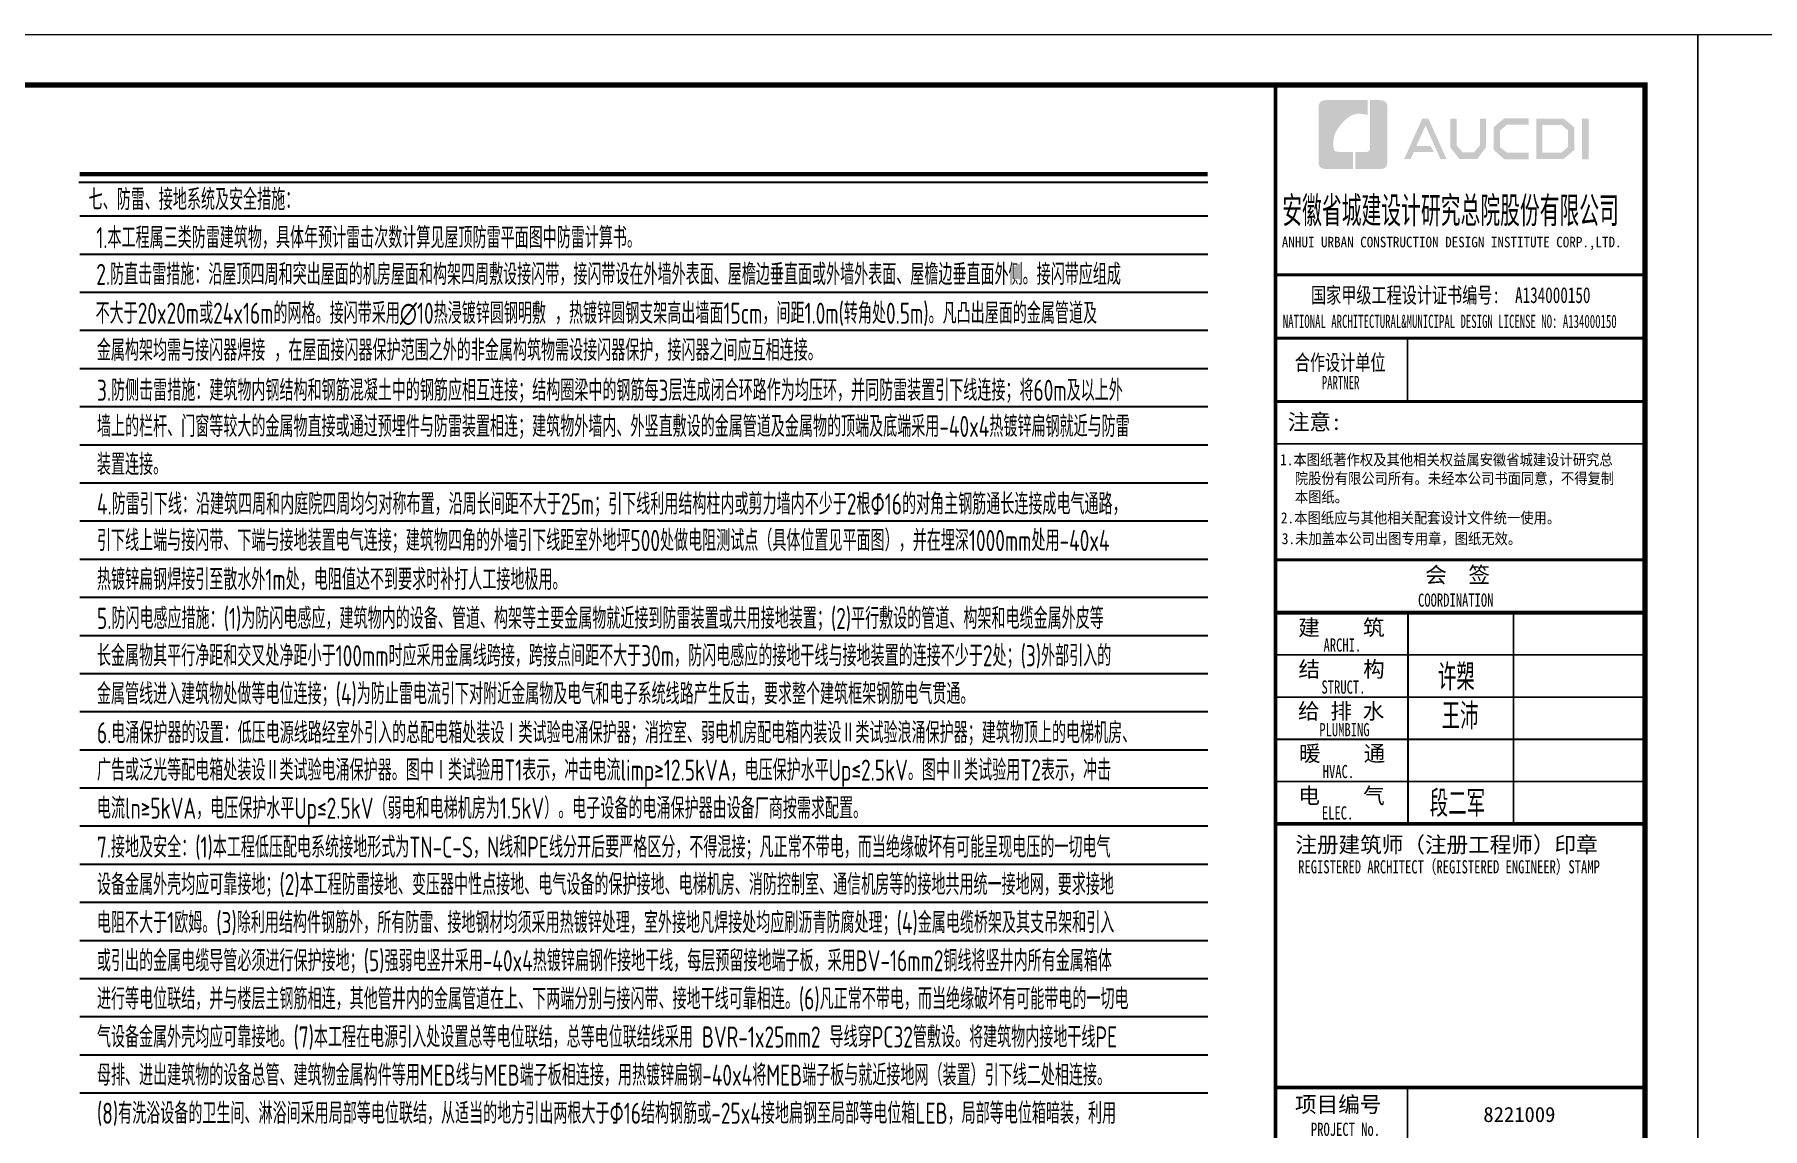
# Model space of a CAD drawing. Extents: x 3774419 to 4775970, y -926964 to 2266.
# Drawn here: x 4467457 to 4500194, y -608627 to -587899 of the extents above; entities that cross this region are included whole.
import ezdxf

# ---------------------------------------------------------------- set-up
doc = ezdxf.new("R2010")
doc.units = 0
doc.header["$LTSCALE"] = 1000
doc.header["$MEASUREMENT"] = 0
doc.layers.get('0').update_dxf_attribs({"linetype": 'CONTINUOUS'})
for name, color, linetype in [('!!电气', 1, 'CONTINUOUS'), ('PUB_TITLE', 4, 'CONTINUOUS'), ('TEL_TEXT', 7, 'CONTINUOUS'), ('图签文字', 4, 'CONTINUOUS')]:
    doc.layers.add(name, color=color, linetype=linetype)
doc.layers.add('图框', color=147, linetype='CONTINUOUS', lineweight=20)
doc.layers.add('图签', color=147, linetype='CONTINUOUS', lineweight=18)
doc.styles.add('HT', font='simhei.ttf')
doc.styles.add('TSSD_Dimension', font='Tssdeng.shx', dxfattribs={"width": 0.7, "bigfont": 'tssdchn.shx'})
doc.styles.add('宋体', font='', dxfattribs={"height": 4})
doc.styles.add('建筑图签-1', font='simhei.ttf', dxfattribs={"width": 0.7})
doc.styles.add('建筑图签-2', font='TXT.shx', dxfattribs={"width": 0.5, "bigfont": 'HZTXT.shx'})
doc.styles.get('宋体').set_extended_font_data('SimSun')

# ---------------------------------------------------------------- blocks, each defined once
blk = doc.blocks.new('院标1')
h = blk.add_hatch(color=150)
h.dxf.hatch_style = 1
h.set_gradient(color1=(33, 113, 253), color2=(33, 113, 253), tint=1, name='INVCURVED')
edge = h.paths.add_edge_path()
edge.add_spline(control_points=[(116373, 648379), (116379, 648379), (116382, 648379), (116391, 648379), (116391, 648379), (116391, 648379), (116616, 648379), (116616, 648379), (116616, 648379), (116616, 648379), (116616, 648054), (116616, 648054), (116616, 648054), (116616, 648054), (116108, 648054), (116108, 648054), (116108, 648054), (116028, 648054), (115963, 648111), (115963, 648199), (115963, 648199), (115963, 648199), (115963, 649215), (115963, 649215), (115963, 649215), (115963, 649295), (116018, 649360), (116108, 649360), (116108, 649360), (116108, 649360), (116897, 649360), (116897, 649360), (116897, 649360), (116897, 649360), (116897, 649080), (116897, 649080), (116897, 649080), (116897, 649080), (116566, 649140), (116356, 648859), (116356, 648859), (116245, 648719), (116240, 648545), (116247, 648466), (116247, 648466), (116254, 648386), (116247, 648466), (116247, 648466), (116247, 648466), (116247, 648466), (116258, 648374), (116373, 648379)], knot_values=[0, 0, 0, 0, 0.071429, 0.071429, 0.071429, 0.107143, 0.142857, 0.142857, 0.142857, 0.178571, 0.214286, 0.214286, 0.214286, 0.25, 0.285714, 0.285714, 0.285714, 0.321429, 0.357143, 0.357143, 0.357143, 0.392857, 0.428571, 0.428571, 0.428571, 0.464286, 0.5, 0.5, 0.5, 0.535714, 0.571429, 0.571429, 0.571429, 0.607143, 0.642857, 0.642857, 0.642857, 0.678571, 0.714286, 0.714286, 0.714286, 0.75, 0.785714, 0.785714, 0.785714, 0.821429, 0.857143, 0.857143, 0.857143, 0.928571, 1, 1, 1, 1], degree=3, periodic=0)
h = blk.add_hatch(color=150)
h.dxf.hatch_style = 1
h.set_gradient(color1=(33, 113, 253), color2=(33, 113, 253), tint=1, name='INVCURVED')
edge = h.paths.add_edge_path()
edge.add_spline(control_points=[(117268, 649215), (117268, 649215), (117268, 648199), (117268, 648199), (117268, 648199), (117268, 648114), (117212, 648054), (117123, 648054), (117123, 648054), (117123, 648054), (116663, 648054), (116663, 648054), (116663, 648054), (116663, 648054), (116663, 648379), (116663, 648379), (116663, 648379), (116663, 648379), (116865, 648379), (116865, 648379), (116865, 648379), (116907, 648379), (116941, 648413), (116941, 648455), (116941, 648455), (116941, 648455), (116941, 649360), (116941, 649360), (116941, 649360), (116941, 649360), (117123, 649360), (117123, 649360), (117123, 649360), (117204, 649360), (117268, 649306), (117268, 649215)], knot_values=[0, 0, 0, 0, 0.1, 0.1, 0.1, 0.15, 0.2, 0.2, 0.2, 0.25, 0.3, 0.3, 0.3, 0.35, 0.4, 0.4, 0.4, 0.45, 0.5, 0.5, 0.5, 0.55, 0.6, 0.6, 0.6, 0.65, 0.7, 0.7, 0.7, 0.75, 0.8, 0.8, 0.8, 0.9, 1, 1, 1, 1], degree=3, periodic=0)
blk = doc.blocks.new('A$C4EE2349B')
at = {"layer": 'PUB_TITLE'}
h = blk.add_hatch(color=147, dxfattribs=at)
h.paths.add_polyline_path([(-1192, -642), (-1066, -642), (-1066, -1412), (-1192, -1412)])
h.paths.add_polyline_path([(-1944, -758), (-1944, -1284), (-1584, -1284), (-1460, -1177), (-1460, -859), (-1580, -758)], flags=16)
h.paths.add_polyline_path([(-2062, -640), (-2062, -1402), (-1540, -1402), (-1341, -1232), (-1341, -804), (-1537, -640)])
h.paths.add_polyline_path([(-2205, -636), (-2205, -752), (-2612, -752), (-2745, -863), (-2745, -1182), (-2612, -1285), (-2203, -1285), (-2203, -1407), (-2667, -1407), (-2869, -1232), (-2869, -804), (-2671, -636)])
h.paths.add_polyline_path([(-3688, -638), (-3568, -638), (-3568, -1149), (-3454, -1280), (-3243, -1280), (-3129, -1149), (-3129, -638), (-3015, -638), (-3015, -1186), (-3179, -1403), (-3517, -1403), (-3688, -1184)])
h.paths.add_polyline_path([(-4220, -640), (-4103, -640), (-3761, -1404), (-3877, -1404), (-4158, -770), (-4333, -1158), (-4062, -1158), (-4001, -1273), (-4382, -1273), (-4441, -1406), (-4564, -1406)])
at = {"layer": '图框'}
for p, q in [((-7000, -3600), (0, -3600)), ((-7000, -3600), (0, -3600)), ((-7000, -4800), (0, -4800))]:
    blk.add_line(p, q, dxfattribs=at)
for points, const_width in [([(-7000, -40000), (-7000, 0)], 70), ([(-7000, -3600), (0, -3600)], 60), ([(-7000, -4800), (0, -4800)], 60), ([(-7000, -4800), (0, -4800)], 60), ([(-4500, -4800), (-4500, -6000)], 35), ([(-7000, -6000), (0, -6000)], 60), ([(-7000, -6000), (0, -6000)], 60), ([(-7000, -6801), (0, -6801)], 35), ([(-6992, -9000), (8, -9000)], 60), ([(-6992, -10000), (8, -10000)], 70), ([(-6992, -10000), (8, -10000)], 70), ([(-4492, -10000), (-4492, -14000)], 35), ([(-2492, -10000), (-2492, -14000)], 35), ([(-6992, -10800), (8, -10800)], 35), ([(-6992, -11600), (8, -11600)], 35), ([(-6992, -12400), (8, -12400)], 35), ([(-6992, -13200), (8, -13200)], 35), ([(-6992, -14000), (8, -14000)], 70), ([(-7000, -19000), (0, -19000)], 70), ([(-7000, -19000), (0, -19000)], 70), ([(-4500, -23000), (-4500, -19000)], 35)]:
    blk.add_lwpolyline(points, dxfattribs=dict(at, const_width=const_width))
blk.add_blockref('院标1', (-122149, -649649))
at = {"layer": 'PUB_TITLE', "style": 'HT', "width": 0.88}
for s, p in [('1.本图纸著作权及其他相关权益属安徽省城建设计研究总', (-6914, -7207)), ('院股份有限公司所有。未经本公司书面同意，不得复制', (-6635, -7561)), ('本图纸。', (-6635, -7911)), (' 2.本图纸应与其他相关配套设计文件统一使用。 ', (-7025, -8308)), ('3.未加盖本公司出图专用章，图纸无效。', (-6882, -8702))]:
    blk.add_text(s, height=210, dxfattribs=at).set_placement(p)
at = {"layer": '图签', "color": 154, "style": '宋体'}
blk.add_text('8221009', height=286.7, dxfattribs=at).set_placement((-3063, -19652))
at = {"layer": '图签文字', "color": 7, "style": '建筑图签-1'}
for s, height, width, p in [('安徽省城建设计研究总院股份有限公司', 500, 0.55, (-6872, -2623)), ('国家甲级工程设计证书编号:  A134000150', 300, 0.7, (-6328, -4133)), ('合作设计单位', 300, 0.7, (-6635, -5410))]:
    blk.add_text(s, height=height, dxfattribs=dict(at, width=width)).set_placement(p)
at = {"layer": '图签文字', "linetype": 'Continuous', "style": '建筑图签-1', "width": 0.91}
blk.add_text('ANHUI URBAN CONSTRUCTION DESIGN INSTITUTE CORP.,LTD.', height=200, dxfattribs=at).set_placement((-6882, -3078))
at = {"layer": '图签文字', "style": '建筑图签-1'}
for s, width, p in [('NATIONAL ARCHITECTURAL&MUNICIPAL DESIGN LICENSE NO: A134000150', 0.6, (-6863, -4605)), ('PARTNER', 0.6, (-6125, -5766)), ('COORDINATION', 0.7, (-4300, -9887)), ('ARCHI.', 0.7, (-6091, -10738)), ('STRUCT.', 0.7, (-6130, -11535)), ('PLUMBING', 0.7, (-6171, -12342)), ('HVAC.', 0.7, (-6106, -13135)), ('ELEC.', 0.7, (-6122, -13920)), ('REGISTERED ARCHITECT（REGISTERED ENGINEER）STAMP', 0.7, (-6571, -14941)), ('PROJECT No.', 0.7, (-6330, -19915, -1799))]:
    blk.add_text(s, height=250, dxfattribs=dict(at, width=width)).set_placement(p)
at = {"layer": '图签文字', "color": 7, "style": '建筑图签-1'}
for s, p in [('注意:', (-6769, -6537)), ('会  签', (-4165, -9432)), ('建    筑', (-6570, -10433)), ('结    构', (-6566, -11221)), ('给 排 水', (-6575, -12015)), ('暖    通', (-6557, -12818)), ('电    气', (-6567, -13618)), ('注册建筑师（注册工程师）印章', (-6625, -14546)), ('项目编号', (-6632, -19468))]:
    blk.add_text(s, height=300, dxfattribs=at).set_placement(p)
at = {"layer": '图签文字', "color": 1, "style": '建筑图签-2', "width": 0.7}
for s, p in [('许槊', (-3925, -11472)), ('王沛', (-3854, -12213)), ('段二军', (-4079, -13868))]:
    blk.add_text(s, height=500, dxfattribs=at).set_placement(p)

msp = doc.modelspace()

# ---------------------------------------------------------------- linework, layer by layer
at = {"layer": 'TEL_TEXT', "color": 0}
for p, q in [((4468296.1, -590698.2), (4489684.5, -590698.2)), ((4468314.4, -594226.4), (4489684.5, -594226.4)), ((4468314.4, -594948.9), (4489684.5, -594948.9)), ((4468314.4, -595671.3), (4489684.5, -595671.3)), ((4468314.4, -596393.8), (4489684.5, -596393.8)), ((4468314.4, -597116.2), (4489684.5, -597116.2)), ((4468314.4, -597838.7), (4489684.5, -597838.7)), ((4468314.4, -598561.1), (4489684.5, -598561.1)), ((4468314.4, -599283.6), (4489684.5, -599283.6)), ((4468314.4, -600006), (4489684.5, -600006)), ((4468314.4, -600728.5), (4489684.5, -600728.5)), ((4468314.4, -601450.9), (4489684.5, -601450.9)), ((4468314.4, -602173.4), (4489684.5, -602173.4)), ((4468314.4, -602895.9), (4489684.5, -602895.9)), ((4468314.4, -603618.3), (4489684.5, -603618.3)), ((4468314.4, -604340.8), (4489684.5, -604340.8)), ((4468314.4, -605063.2), (4489684.5, -605063.2)), ((4468314.4, -605785.7), (4489684.5, -605785.7)), ((4468314.4, -606508.1), (4489684.5, -606508.1)), ((4468314.4, -607230.6), (4489684.5, -607230.6)), ((4468314.4, -607953), (4489684.5, -607953))]:
    msp.add_line(p, q, dxfattribs=at)
at = {"layer": 'TEL_TEXT'}
for p, q in [((4468314.4, -591336.6), (4489684.5, -591336.6)), ((4468314.4, -592059), (4489684.5, -592059)), ((4468314.4, -592781.5), (4489684.5, -592781.5)), ((4468314.4, -593503.9), (4489684.5, -593503.9))]:
    msp.add_line(p, q, dxfattribs=at)
at = {"layer": 'TEL_TEXT', "color": 0, "const_width": 85}
msp.add_lwpolyline([(4489684.5, -590545), (4468310.1, -590545)], dxfattribs=at)
at = {"layer": '图框'}
for points in [[(4439569.6, -587899.4), (4498969.4, -587899.4), (4498969.4, -629853.6), (4439569.6, -629853.6)], [(4498969.4, -587899.4), (4558369.2, -587899.4), (4558369.2, -629853.6), (4498969.4, -629853.6)]]:
    msp.add_lwpolyline(points, close=True, dxfattribs=at)
at = {"layer": '图框', "const_width": 100}
msp.add_lwpolyline([(4442069.6, -628853.6), (4497969.6, -628853.6), (4497969.6, -588853.6), (4442069.6, -588853.6)], close=True, dxfattribs=at)

# ---------------------------------------------------------------- block references
at = {"layer": '!!电气', "color": 2}
msp.add_blockref('A$C4EE2349B', (4497969.6, -588853.6), dxfattribs=at)

# ---------------------------------------------------------------- texts
at = {"layer": 'TEL_TEXT', "style": 'TSSD_Dimension', "width": 0.7}
for s, p in [('七、防雷、接地系统及安全措施：', (4468481.6, -591225.5)), ('1.本工程属三类防雷建筑物，具体年预计雷击次数计算见屋顶防雷平面图中防雷计算书。', (4468626.3, -591948)), ('2.防直击雷措施：沿屋顶四周和突出屋面的机房屋面和构架四周敷设接闪带，接闪带设在外墙外表面、屋檐边垂直面或外墙外表面、屋檐边垂直面外侧。接闪带应组成', (4468626.3, -592643.6)), ('不大于20x20m或24x16m的网格。接闪带采用∅10热浸镀锌圆钢明敷 ，热镀锌圆钢支架高出墙面15cm，间距1.0m(转角处0.5m)。凡凸出屋面的金属管道及', (4468612.6, -593380.3)), ('金属构架均需与接闪器焊接 ，在屋面接闪器保护范围之外的非金属构筑物需设接闪器保护，接闪器之间应互相连接。', (4468636.8, -594082.1)), ('3.防侧击雷措施：建筑物内钢结构和钢筋混凝土中的钢筋应相互连接；结构圈梁中的钢筋每3层连成闭合环路作为均压环，并同防雷装置引下线连接；将60m及以上外', (4468639.1, -594840.5)), ('墙上的栏杆、门窗等较大的金属物直接或通过预埋件与防雷装置相连；建筑物外墙内、外竖直敷设的金属管道及金属物的顶端及底端采用-40x4热镀锌扁钢就近与防雷', (4468639, -595524.1)), ('装置连接。', (4468639, -596246.5)), ('4.防雷引下线：沿建筑四周和内庭院四周均匀对称布置，沿周长间距不大于25m；引下线利用结构柱内或剪力墙内不少于2根Φ16的对角主钢筋通长连接成电气通路，', (4468639, -596994.7)), ('引下线上端与接闪带、下端与接地装置电气连接；建筑物四角的外墙引下线距室外地坪500处做电阻测试点（具体位置见平面图），并在埋深1000mm处用-40x4', (4468639, -597686.9)), ('热镀锌扁钢焊接引至散水外1m处，电阻值达不到要求时补打人工接地极用。', (4468639, -598425)), ('5.防闪电感应措施：(1)为防闪电感应，建筑物内的设备、管道、构架等主要金属物就近接到防雷装置或共用接地装置；(2)平行敷设的管道、构架和电缆金属外皮等', (4468639, -599162.1)), ('长金属物其平行净距和交叉处净距小于100mm时应采用金属线跨接，跨接点间距不大于30m，防闪电感应的接地干线与接地装置的连接不少于2处；(3)外部引入的', (4468639, -599869.9)), ('金属管线进入建筑物处做等电位连接；(4)为防止雷电流引下对附近金属物及电气和电子系统线路产生反击，要求整个建筑框架钢筋电气贯通。', (4468639, -600592.3)), ('6.电涌保护器的设置：低压电源线路经室外引入的总配电箱处装设Ⅰ类试验电涌保护器；消控室、弱电机房配电箱内装设Ⅱ类试验浪涌保护器；建筑物顶上的电梯机房、', (4468639, -601329.4)), ('广告或泛光等配电箱处装设Ⅱ类试验电涌保护器。图中Ⅰ类试验用T1表示，冲击电流limp≥12.5kVA，电压保护水平Up≤2.5kV。图中Ⅱ类试验用T2表示，冲击', (4468639, -602037.2)), ('电流ln≥5kVA，电压保护水平Up≤2.5kV（弱电和电梯机房为1.5kV）。电子设备的电涌保护器由设备厂商按需求配置。', (4468639, -602759.7)), ('7.接地及安全：(1)本工程低压配电系统接地形式为TN-C-S，N线和PE线分开后要严格区分，不得混接；凡正常不带电，而当绝缘破坏有可能呈现电压的一切电气', (4468639, -603496.8)), ('设备金属外壳均应可靠接地；(2)本工程防雷接地、变压器中性点接地、电气设备的保护接地、电梯机房、消防控制室、通信机房等的接地共用统一接地网，要求接地', (4468639, -604204.6)), ('电阻不大于1欧姆。(3)除利用结构件钢筋外，所有防雷、接地钢材均须采用热镀锌处理，室外接地凡焊接处均应刷沥青防腐处理；(4)金属电缆桥架及其支吊架和引入', (4468639, -604927.1)), ('或引出的金属电缆导管必须进行保护接地；(5)强弱电竖井采用-40x4热镀锌扁钢作接地干线，每层预留接地端子板，采用BV-16mm2铜线将竖井内所有金属箱体', (4468639, -605649.5)), ('进行等电位联结，并与楼层主钢筋相连，其他管井内的金属管道在上、下两端分别与接闪带、接地干线可靠相连。(6)凡正常不带电，而当绝缘破坏有可能带电的一切电', (4468639, -606372)), ('气设备金属外壳均应可靠接地。(7)本工程在电源引入处设置总等电位联结，总等电位联结线采用 BVR-1x25mm2 导线穿PC32管敷设。将建筑物内接地干线PE', (4468639, -607094.4)), ('母排、进出建筑物的设备总管、建筑物金属构件等用MEB线与MEB端子板相连接，用热镀锌扁钢-40x4将MEB端子板与就近接地网（装置）引下线二处相连接。', (4468639, -607816.9)), ('(8)有洗浴设备的卫生间、淋浴间采用局部等电位联结，从适当的地方引出两根大于Φ16结构钢筋或-25x4接地扁钢至局部等电位箱LEB，局部等电位箱暗装，利用', (4468639, -608539.3))]:
    msp.add_text(s, height=400, dxfattribs=at).set_placement(p)

doc.saveas('drawing.dxf')
